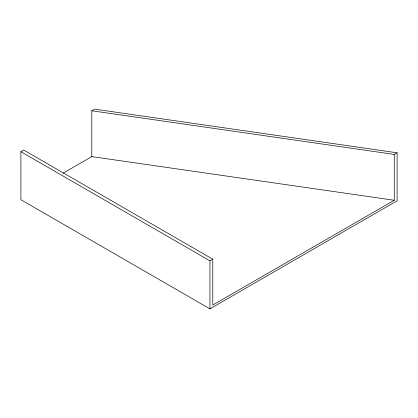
<?xml version="1.0" encoding="UTF-8"?>
<svg xmlns="http://www.w3.org/2000/svg" width="418" height="418" viewBox="0 0 418 418"><rect width="100%" height="100%" fill="white"/><g stroke="black" fill="none" stroke-linecap="round" stroke-linejoin="round"><path stroke-width="0.63" d="M20.9 151.697L23.737 150.062L212.783 259.207L212.783 305.046L394.263 200.269L394.263 154.43L397.1 152.789L397.1 200.812L209.946 308.865L20.9 199.726L20.9 151.697L209.946 260.842L212.783 259.207M63.108 173.172L91.793 156.609L91.793 110.77L94.63 109.135L397.1 152.789M91.793 110.77L394.263 154.43M91.793 156.609L394.263 200.269M209.946 260.842L209.946 308.865"/></g></svg>
